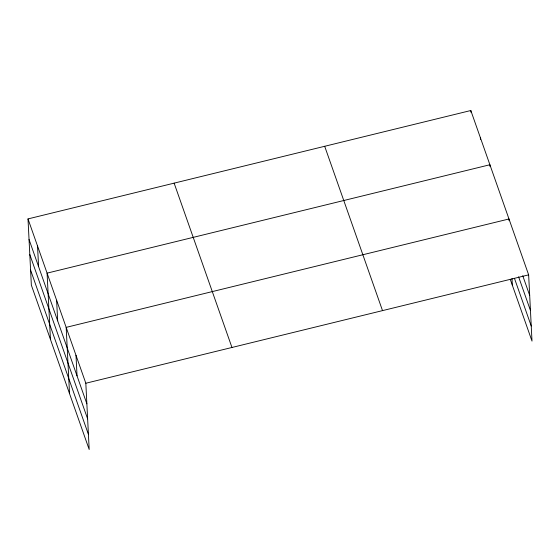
<?xml version="1.0" encoding="UTF-8"?>
<svg xmlns="http://www.w3.org/2000/svg" width="560" height="560" viewBox="0 0 560 560"><rect width="100%" height="100%" fill="white"/><g stroke="black" fill="none" stroke-linecap="round" stroke-linejoin="round"><path stroke-width="0.84" d="M28 218.911L85.827 383.243L89.187 449.484L31.353 285.152L28 218.911L470.813 110.516L528.647 274.848L532 341.089L510.314 279.468M85.827 383.243L528.647 274.848M522.746 275.709L529.69 295.435M518.595 276.808L530.453 310.499M514.465 278.369L531.237 326.025M324.688 146.286L382.515 310.618M174.132 183.141L231.959 347.473M29.043 239.498L86.87 403.83M29.806 254.569L87.633 418.894M30.59 270.088L88.424 434.42M509.068 220.689L508.984 218.974L66.171 327.369L69.524 393.61M512.001 278.523L512.337 285.215M489.986 166.46L489.895 164.745L47.082 273.14L50.442 339.381M480.354 137.627L480.445 139.349M470.813 110.516L470.904 112.231M75.999 355.306L77.042 375.893M56.623 300.251L57.666 320.845M37.541 246.029L38.584 266.616"/></g></svg>
